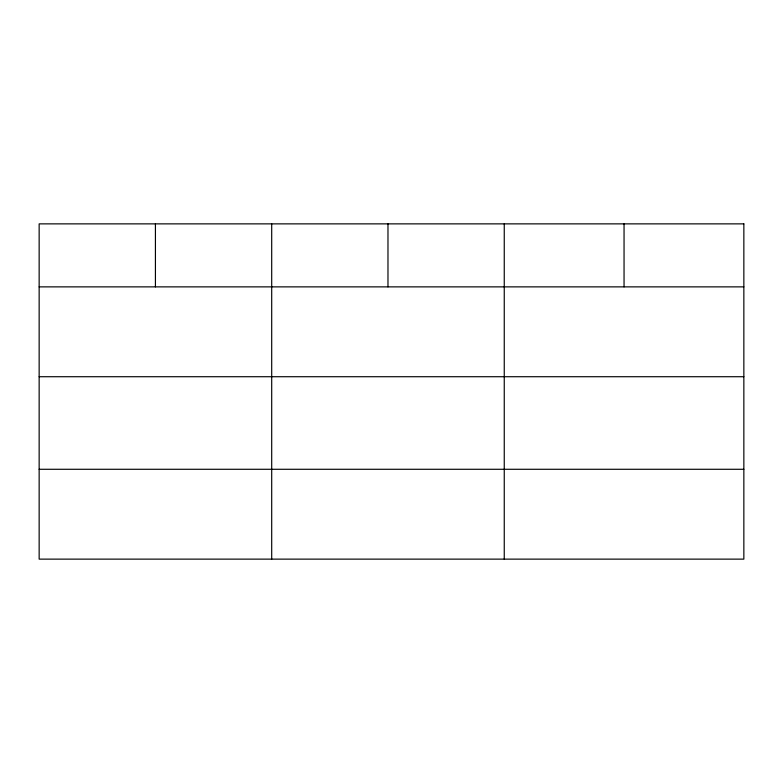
<?xml version="1.0" encoding="UTF-8"?>
<svg xmlns="http://www.w3.org/2000/svg" width="783" height="783" viewBox="0 0 783 783"><rect width="100%" height="100%" fill="white"/><g stroke="black" fill="none" stroke-linecap="round" stroke-linejoin="round"><path stroke-width="1.17" d="M39.15 286.872L743.85 286.872M39.15 376.721L743.85 376.721M39.15 469.281L743.85 469.281M624.051 223.869L624.051 286.872M504.252 223.869L504.252 559.131M387.976 223.869L387.976 286.872M271.701 223.869L271.701 559.131M155.425 223.869L155.425 286.872M743.85 223.869L39.15 223.869L39.15 559.131L743.85 559.131L743.85 223.869"/></g></svg>
